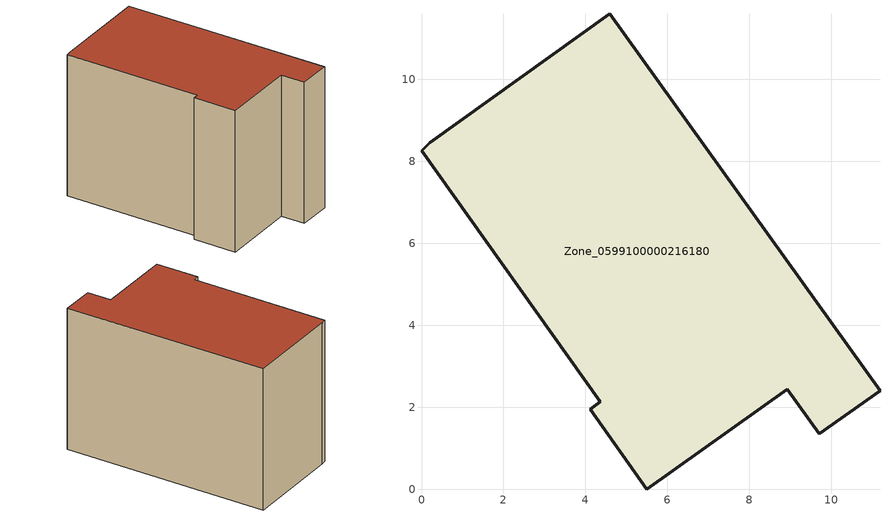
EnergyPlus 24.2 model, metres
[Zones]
Zone_0599100000216180
 floor ground (C_G): 8.93,2.44 5.5,0 4.12,1.95 4.36,2.14 0,8.26 0.2,8.46 4.6,11.61 11.19,2.4 9.7,1.35 z0
 wall outside (C_F): 4.6,11.61 0.2,8.46 0,8.26 4.36,2.14 4.12,1.95 5.5,0 8.93,2.44 9.7,1.35 11.19,2.4 4.6,11.61 z0:7.92
 roof outside (C_R): 11.19,2.4 4.6,11.61 0.2,8.46 0,8.26 4.36,2.14 4.12,1.95 5.5,0 8.93,2.44 9.7,1.35 z7.92
[BUILDING]
Pand.0599100000216180: North Axis=0; Terrain=City; Loads Convergence Tolerance Value=0.04; Temperature Convergence Tolerance Value=0.4; Solar Distribution=FullExterior; Maximum Number of Warmup Days=25; Minimum Number of Warmup Days=1
[Site:Location]
Rotterdam.The.Hague.AP_ZH_NLD Design_Conditions: Latitude=51.96; Longitude=4.45; Time Zone=1; Elevation=-4.5
[SITE:GROUNDTEMPERATURE:BUILDINGSURFACE]
18, 18, 18, 18, 18, 18, 18, 18, 18, 18, 18, 18
[MATERIAL] Thermal Absorptance=0.9; Solar Absorptance=0.7; Visible Absorptance=0.7
Name | Roughness | Thickness | Conductivity | Density | Specific Heat
G.TI.1975-1991 | MediumSmooth | 0.15 | 0.288461 | 540 | 1210
F.TI.1975-1991 | Rough | 0.3 | 0.230769 | 1920 | 840
R.TI.1975-1991 | MediumRough | 0.2 | 0.153846 | 1500 | 1000
[CONSTRUCTION]
C_G: G.TI.1975-1991
C_F: F.TI.1975-1991
C_R: R.TI.1975-1991
[ZONE]
Zone_0599100000216180: Type=1; Multiplier=1; Ceiling Height=Autocalculate; Volume=Autocalculate; Floor Area=autocalculate; Part of Total Floor Area=Yes
[ZONEINFILTRATION:DESIGNFLOWRATE]
Infil_Zone_0599100000216180: Zone or ZoneList or Space or SpaceList=Zone_0599100000216180; Schedule=AlwaysOn; Design Flow Rate Calculation Method=Flow/Area; Flow Rate per Floor Area=0.003; Constant Term Coefficient=1; Temperature Term Coefficient=0; Velocity Term Coefficient=0; Velocity Squared Term Coefficient=0
[HVACTEMPLATE:ZONE:IDEALLOADSAIRSYSTEM]
Zone_0599100000216180: Maximum Heating Supply Air Temperature=50; Minimum Cooling Supply Air Temperature=13; Maximum Heating Supply Air Humidity Ratio=0.0156; Minimum Cooling Supply Air Humidity Ratio=0.0077; Heating Limit=NoLimit; Cooling Limit=NoLimit; Dehumidification Control Type=ConstantSensibleHeatRatio; Cooling Sensible Heat Ratio=0.7; Dehumidification Setpoint=60; Humidification Control Type=None; Humidification Setpoint=30; Outdoor Air Method=None; Outdoor Air Flow Rate per Person=0.00944; Outdoor Air Flow Rate per Zone Floor Area=0; Outdoor Air Flow Rate per Zone=0; Demand Controlled Ventilation Type=None; Outdoor Air Economizer Type=NoEconomizer; Heat Recovery Type=None; Sensible Heat Recovery Effectiveness=0.7; Latent Heat Recovery Effectiveness=0.65
[ZONECONTROL:THERMOSTAT]
ThermostatControl_Zone_0599100000216180: Zone or ZoneList=Zone_0599100000216180; Control Type Schedule=DualSetpointControlType; Control 1=Thermostat_Zone_0599100000216180; Temperature Difference Between Cutout And Setpoint=0
[THERMOSTATSETPOINT:DUALSETPOINT]
Thermostat_Zone_0599100000216180: Heating Setpoint Temperature Schedule=HeatingSetpoint_Zone_0599100000216180; Cooling Setpoint Temperature Schedule=CoolingSetpoint_Zone_0599100000216180
[SCHEDULE:COMPACT]
HeatingSetpoint_Zone_0599100000216180: Through: 12/31, For: AllDays, Until: 24:00, 21
CoolingSetpoint_Zone_0599100000216180: Through: 12/31, For: AllDays, Until: 24:00, 24
DualSetpointControlType: Through: 12/31, For: AllDays, Until: 24:00, 4
AlwaysOn: Through: 12/31, For: AllDays, Until: 24:00, 1
